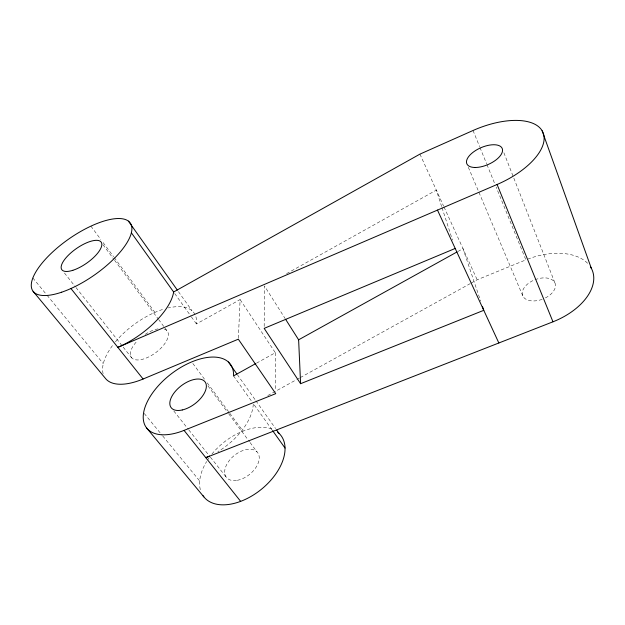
<?xml version="1.0" encoding="UTF-8"?>
<svg xmlns="http://www.w3.org/2000/svg" width="625" height="625" viewBox="0 0 625 625"><rect width="100%" height="100%" fill="white"/><g stroke="black" fill="none" stroke-linecap="round" stroke-linejoin="round"><path stroke-width="0.47" stroke-dasharray="3.12 2.34" d="M264.188 326.438L264.461 285.984L285.164 318.602M238.359 338.211L240.117 299.57L196.43 323.938A55.086 26.062 -36.3 0 0 168.258 307.914M286.586 273.648L436.328 190.117L441.719 206.789M256.562 363.133L275.328 352.719L240.117 299.57M457.883 251.477L462.992 248.641L480.664 301.117M267.805 395.539L296.008 379.945M296.859 379.477L299.422 378.055M300.281 377.586L470.336 283.555M471.188 283.086L477.172 279.773L525.883 259.875L496.148 187.102M32.844 277.953L46.445 294.5M47.062 295.25L103.305 363.68M144.227 413.469L162.102 435.219M162.719 435.969L199.695 480.969M64.469 273.031L75.367 286.789M75.977 287.547L122.594 346.375M123.195 347.133L131.672 357.828M173.812 411L188.219 429.172M188.812 429.93L209.812 456.43M210.414 457.188L226.617 477.625M102.961 244.672L113.977 259.484M114.555 260.266L158.031 318.734M158.609 319.516L166.727 330.43M207.953 385.891L228.156 413.062M228.734 413.836L249.516 441.781M250.094 442.562L257.023 451.875M90.93 226.156L100.82 239.484M103.148 242.617L113.617 256.727M114.203 257.508L154.922 312.383M192.836 363.469L204.953 379.797M207.258 382.906L229.18 412.445M229.758 413.219L243.031 431.102M174.742 293.555L190.867 316.148M191.422 316.922L196.43 323.938M233.531 375.906L251.586 401.203M271.984 429.781L253.281 403.57A51.344 28.82 -37.9 0 1 217.867 451.672M178.461 291.672L191.961 310.695M237.336 374.633L255.336 400M255.898 400.789L275.586 428.539M419.93 154.125L443.602 206.078M444.008 206.969L477.172 279.773M468.336 167.281L522.719 295.711M473.031 130.5L479.633 146.672M480 147.57L486.609 163.742M486.977 164.641L494.68 183.508M503.883 152.758L554.898 282.828M442.023 207.711L452.5 240.117M275.328 352.719L275.703 390.727M527.602 259.195A56.008 33.773 -20.8 0 1 588.117 263.82M542.148 299.344A17.336 10.445 -20.8 0 1 522.859 290.164A17.336 10.445 -20.8 0 1 550.125 278.812A17.336 10.445 -20.8 0 1 544.688 298.281M103.117 373.672A55.086 26.062 -36.3 0 1 113.203 344.625M115.43 341.844A55.086 26.062 -36.3 0 1 163.742 309.117M200.344 489.687A49.266 30.062 -38.9 0 1 206.656 461.508M207.594 460.016A49.266 30.062 -38.9 0 1 209.109 457.789M211.883 454.133A49.266 30.062 -38.9 0 1 273.859 429.812M164.164 329A22.281 10.531 -36.3 0 1 161.32 347.773A22.281 10.531 -36.3 0 1 134.641 359.594A22.281 10.531 -36.3 0 1 137.227 340.938M145.188 334.352A22.281 10.531 -36.3 0 1 158.992 328.727M237.336 480.305A19.938 12.156 -38.9 0 0 258.703 454.57A19.938 12.156 -38.9 0 0 229.852 459.852A19.938 12.156 -38.9 0 0 237.336 480.305"/><path stroke-width="0.94" d="M173.633 292L419.93 154.125L473.031 130.5A62.25 29.555 -23.5 0 1 542.875 132.219A62.25 29.555 -23.5 0 1 497.086 184.492L117.852 347.367A56.586 24.773 -35.8 0 0 173.633 292L131.383 232.812M255.711 363.602L233.531 375.906A52.641 27.938 -37.3 0 0 190.945 362.227A52.641 27.938 -37.3 0 0 143.352 414.617A52.641 27.938 -37.3 0 0 184.047 430.383L240.656 501.375M482.531 306.641L483.766 310.32L300.594 383.695L298.625 339.805L457.031 251.945M33.086 291.312L105.406 378.367A55.086 26.062 -36.3 0 0 143.094 379.016L238.32 339.18L275.734 393.656L184.047 430.383M455.195 248.453L264.172 328.367L300.594 383.695M590.383 266.711A56.008 33.773 -20.8 0 1 552.969 321.805L205.789 457.648A51.344 28.82 -37.9 0 0 209.242 456.195M146.648 428L203.875 496.883M70.938 288.523L143.094 379.016M272.555 430.57L285.023 448.039M128.391 221.117L177.336 290.086M228.336 361.953L236.773 373.844M276.711 430.125L278.961 433.289M285.68 319.422L298.625 339.805M437.484 210.086L498.852 342.984M497.086 184.492L552.969 321.805M542.109 130.734L591.305 268.25M277.648 432.164A49.266 30.062 -38.9 0 1 262.609 488.281A49.266 30.062 -38.9 0 1 202.852 495.453M474.914 167.477A19.266 9.133 -23.5 0 0 502.547 150.648A19.266 9.133 -23.5 0 0 476.117 150.195A19.266 9.133 -23.5 0 0 474.914 167.477M61.68 292.195A59.391 22.102 -34.9 0 0 131.57 225.867A59.391 22.102 -34.9 0 0 51.5 253.062A59.391 22.102 -34.9 0 0 61.68 292.195M72.828 270.312A24.023 8.93 -34.9 0 0 101.773 243.602A24.023 8.93 -34.9 0 0 69.859 253.797A24.023 8.93 -34.9 0 0 72.828 270.312M182.242 409.977A21.297 11.289 -37.3 0 0 206.023 383.75A21.297 11.289 -37.3 0 0 176.039 390.539A21.297 11.289 -37.3 0 0 182.242 409.977"/></g></svg>
